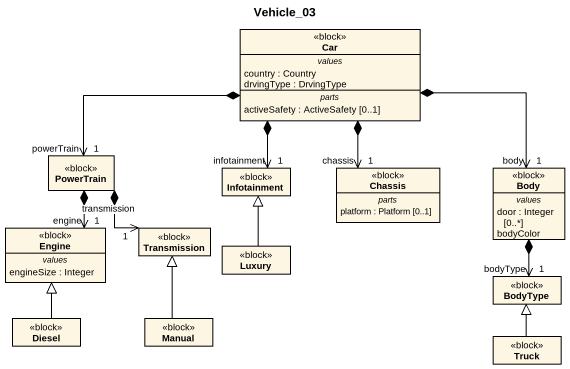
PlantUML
@startuml
title Vehicle_03
hide circle
hide empty members
class Car <<block>> {
  -- values --
  country : Country
  drvingType : DrvingType
  -- parts --
  activeSafety : ActiveSafety [0..1]
}
class PowerTrain <<block>>
class Infotainment <<block>>
class Chassis <<block>> {
  -- parts --
  platform : Platform [0..1]
}
class Body <<block>> {
  -- values --
  door : Integer [0..*]
  bodyColor
}
class Engine <<block>> {
  -- values --
  engineSize : Integer
}
class Transmission <<block>>
class Luxury <<block>>
class BodyType <<block>>
class Diesel <<block>>
class Manual <<block>>
class Truck <<block>>
PowerTrain "powerTrain\n1" <-right-* Car
Infotainment "infotainment\n1" <-up-* Car
Chassis "chassis\n1" <-up-* Car
Body "body\n1" <-up-* Car
Engine "engine\n1" <-up-* PowerTrain
Transmission "transmission\n1" <-up-* PowerTrain
Luxury -up-|> Infotainment
BodyType "bodyType\n1" <-up-* Body
Diesel -up-|> Engine
Manual -up-|> Transmission
Truck -up-|> BodyType
@enduml
